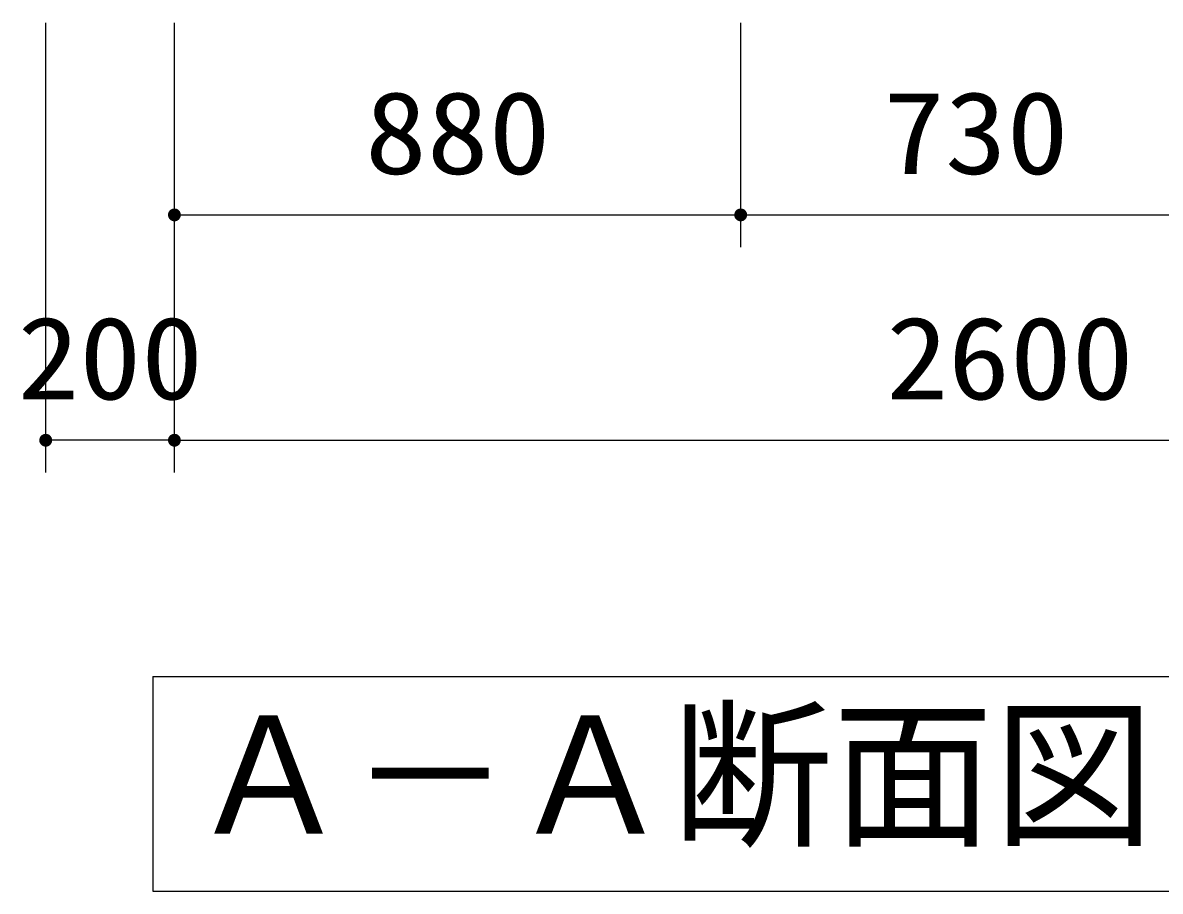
# Model space of a CAD drawing. Units: millimetres, scale not verified. Extents: x -14850 to 14850, y -10500 to 10500.
# Drawn here: x -10246 to -8478, y -7457 to -6108 of the extents above; entities that cross this region are included whole.
import ezdxf
from ezdxf.enums import TextEntityAlignment as Align

# ---------------------------------------------------------------- set-up
doc = ezdxf.new("R2010")
doc.units = ezdxf.units.MM
doc.header["$LTSCALE"] = 50
doc.layers.add('0-2_水管', color=3, linetype='Continuous', lineweight=25)
doc.layers.add('0-4_製作', color=5, linetype='Continuous', lineweight=25)
doc.styles.add('ＭＳ ゴシック', font='')
doc.styles.get('ＭＳ ゴシック').set_extended_font_data('MS Gothic')

msp = doc.modelspace()

# ---------------------------------------------------------------- linework, layer by layer
at = {"layer": '0-2_水管'}
msp.add_line((-10043.31, -7123.84), (-7376.64, -7123.84), dxfattribs=at)
msp.add_lwpolyline([(-10043.31, -7123.84), (-10043.31, -7457.17), (-7376.64, -7457.17)], dxfattribs=at)
at = {"layer": '0-4_製作', "color": 2}
for p, q in [((-10209.97, -6806.71), (-10209.97, -6108.29)), ((-10009.97, -6806.71), (-10009.97, -6108.29)), ((-9129.97, -6456.71), (-9129.97, -6108.29)), ((-10009.97, -6406.71), (-9129.97, -6406.71)), ((-9129.97, -6406.71), (-8399.97, -6406.71)), ((-10009.97, -6756.71), (-10209.97, -6756.71)), ((-10009.97, -6756.71), (-7409.97, -6756.71))]:
    msp.add_line(p, q, dxfattribs=at)
at = {"layer": '0-4_製作'}
for points in [[(-10015.85, -6398.62), (-10009.97, -6406.71), (-10016.82, -6399.42)], [(-10014.79, -6397.95), (-10009.97, -6406.71), (-10015.85, -6398.62)], [(-10014.79, -6397.95), (-10009.97, -6396.71), (-10009.97, -6406.71)], [(-10013.65, -6397.42), (-10009.97, -6396.71), (-10014.79, -6397.95)], [(-10012.46, -6397.03), (-10009.97, -6396.71), (-10013.65, -6397.42)], [(-10011.22, -6396.79), (-10009.97, -6396.71), (-10012.46, -6397.03)], [(-10009.97, -6396.71), (-9999.97, -6406.71), (-10009.97, -6406.71)], [(-10009.34, -6396.73), (-9999.97, -6406.71), (-10009.97, -6396.71)], [(-10008.1, -6396.89), (-9999.97, -6406.71), (-10009.34, -6396.73)], [(-10006.88, -6397.2), (-9999.97, -6406.71), (-10008.1, -6396.89)], [(-10005.71, -6397.67), (-9999.97, -6406.71), (-10006.88, -6397.2)], [(-10005.71, -6397.67), (-10000.05, -6405.46), (-9999.97, -6406.71)], [(-10004.61, -6398.27), (-10000.05, -6405.46), (-10005.71, -6397.67)], [(-10004.61, -6398.27), (-10000.29, -6404.23), (-10000.05, -6405.46)], [(-10003.6, -6399.01), (-10000.29, -6404.23), (-10004.61, -6398.27)], [(-9135.85, -6398.62), (-9129.97, -6406.71), (-9136.82, -6399.42)], [(-9134.79, -6397.95), (-9129.97, -6406.71), (-9135.85, -6398.62)], [(-9134.79, -6397.95), (-9129.97, -6396.71), (-9129.97, -6406.71)], [(-9133.65, -6397.42), (-9129.97, -6396.71), (-9134.79, -6397.95)], [(-9132.46, -6397.03), (-9129.97, -6396.71), (-9133.65, -6397.42)], [(-9131.22, -6396.79), (-9129.97, -6396.71), (-9132.46, -6397.03)], [(-9129.97, -6396.71), (-9119.97, -6406.71), (-9129.97, -6406.71)], [(-9129.34, -6396.73), (-9119.97, -6406.71), (-9129.97, -6396.71)], [(-9128.1, -6396.89), (-9119.97, -6406.71), (-9129.34, -6396.73)], [(-9126.88, -6397.2), (-9119.97, -6406.71), (-9128.1, -6396.89)], [(-9125.71, -6397.67), (-9119.97, -6406.71), (-9126.88, -6397.2)], [(-9125.71, -6397.67), (-9120.05, -6405.46), (-9119.97, -6406.71)], [(-9124.61, -6398.27), (-9120.05, -6405.46), (-9125.71, -6397.67)], [(-9124.61, -6398.27), (-9120.29, -6404.23), (-9120.05, -6405.46)], [(-9123.6, -6399.01), (-9120.29, -6404.23), (-9124.61, -6398.27)], [(-10019.95, -6406.09), (-10009.97, -6406.71), (-10019.97, -6406.71)], [(-10019.97, -6406.71), (-10014.23, -6415.76), (-10019.89, -6407.97)], [(-10019.97, -6406.71), (-10013.06, -6416.23), (-10014.23, -6415.76)], [(-10009.97, -6406.71), (-10013.06, -6416.23), (-10019.97, -6406.71)], [(-10019.79, -6404.84), (-10009.97, -6406.71), (-10019.95, -6406.09)], [(-10019.89, -6407.97), (-10015.33, -6415.16), (-10019.66, -6409.2)], [(-10019.89, -6407.97), (-10014.23, -6415.76), (-10015.33, -6415.16)], [(-10019.48, -6403.62), (-10009.97, -6406.71), (-10019.79, -6404.84)], [(-10019.66, -6409.2), (-10016.35, -6414.42), (-10019.27, -6410.4)], [(-10019.66, -6409.2), (-10015.33, -6415.16), (-10016.35, -6414.42)], [(-10019.02, -6402.46), (-10009.97, -6406.71), (-10019.48, -6403.62)], [(-10019.27, -6410.4), (-10017.26, -6413.56), (-10018.73, -6411.53)], [(-10019.27, -6410.4), (-10016.35, -6414.42), (-10017.26, -6413.56)], [(-10018.41, -6401.36), (-10009.97, -6406.71), (-10019.02, -6402.46)], [(-10018.73, -6411.53), (-10017.26, -6413.56), (-10018.06, -6412.59)], [(-10017.68, -6400.34), (-10009.97, -6406.71), (-10018.41, -6401.36)], [(-10016.82, -6399.42), (-10009.97, -6406.71), (-10017.68, -6400.34)], [(-10009.97, -6406.71), (-10011.84, -6416.54), (-10013.06, -6416.23)], [(-10009.97, -6406.71), (-10010.6, -6416.69), (-10011.84, -6416.54)], [(-10009.97, -6406.71), (-10009.97, -6416.71), (-10010.6, -6416.69)], [(-10009.97, -6406.71), (-10008.72, -6416.64), (-10009.97, -6416.71)], [(-10009.97, -6406.71), (-10007.48, -6416.4), (-10008.72, -6416.64)], [(-10009.97, -6406.71), (-10006.29, -6416.01), (-10007.48, -6416.4)], [(-10009.97, -6406.71), (-10005.15, -6415.48), (-10006.29, -6416.01)], [(-10009.97, -6406.71), (-10004.09, -6414.8), (-10005.15, -6415.48)], [(-9999.97, -6406.71), (-10004.09, -6414.8), (-10009.97, -6406.71)], [(-9999.97, -6406.71), (-10003.13, -6414), (-10004.09, -6414.8)], [(-10003.6, -6399.01), (-10000.67, -6403.03), (-10000.29, -6404.23)], [(-10002.68, -6399.87), (-10000.67, -6403.03), (-10003.6, -6399.01)], [(-9999.97, -6406.71), (-10002.27, -6413.09), (-10003.13, -6414)], [(-10002.68, -6399.87), (-10001.21, -6401.9), (-10000.67, -6403.03)], [(-10001.88, -6400.84), (-10001.21, -6401.9), (-10002.68, -6399.87)], [(-9999.97, -6406.71), (-10001.53, -6412.07), (-10002.27, -6413.09)], [(-9999.97, -6406.71), (-10000.92, -6410.97), (-10001.53, -6412.07)], [(-9999.97, -6406.71), (-10000.46, -6409.8), (-10000.92, -6410.97)], [(-9999.97, -6406.71), (-10000.15, -6408.59), (-10000.46, -6409.8)], [(-9999.97, -6406.71), (-9999.99, -6407.34), (-10000.15, -6408.59)], [(-9139.95, -6406.09), (-9129.97, -6406.71), (-9139.97, -6406.71)], [(-9139.97, -6406.71), (-9134.23, -6415.76), (-9139.89, -6407.97)], [(-9139.97, -6406.71), (-9133.06, -6416.23), (-9134.23, -6415.76)], [(-9129.97, -6406.71), (-9133.06, -6416.23), (-9139.97, -6406.71)], [(-9139.79, -6404.84), (-9129.97, -6406.71), (-9139.95, -6406.09)], [(-9139.89, -6407.97), (-9135.33, -6415.16), (-9139.66, -6409.2)], [(-9139.89, -6407.97), (-9134.23, -6415.76), (-9135.33, -6415.16)], [(-9139.48, -6403.62), (-9129.97, -6406.71), (-9139.79, -6404.84)], [(-9139.66, -6409.2), (-9136.35, -6414.42), (-9139.27, -6410.4)], [(-9139.66, -6409.2), (-9135.33, -6415.16), (-9136.35, -6414.42)], [(-9139.02, -6402.46), (-9129.97, -6406.71), (-9139.48, -6403.62)], [(-9139.27, -6410.4), (-9137.26, -6413.56), (-9138.73, -6411.53)], [(-9139.27, -6410.4), (-9136.35, -6414.42), (-9137.26, -6413.56)], [(-9138.41, -6401.36), (-9129.97, -6406.71), (-9139.02, -6402.46)], [(-9138.73, -6411.53), (-9137.26, -6413.56), (-9138.06, -6412.59)], [(-9137.68, -6400.34), (-9129.97, -6406.71), (-9138.41, -6401.36)], [(-9136.82, -6399.42), (-9129.97, -6406.71), (-9137.68, -6400.34)], [(-9129.97, -6406.71), (-9131.85, -6416.54), (-9133.06, -6416.23)], [(-9129.97, -6406.71), (-9130.6, -6416.69), (-9131.85, -6416.54)], [(-9129.97, -6406.71), (-9129.97, -6416.71), (-9130.6, -6416.69)], [(-9129.97, -6406.71), (-9128.72, -6416.64), (-9129.97, -6416.71)], [(-9129.97, -6406.71), (-9127.48, -6416.4), (-9128.72, -6416.64)], [(-9129.97, -6406.71), (-9126.29, -6416.01), (-9127.48, -6416.4)], [(-9129.97, -6406.71), (-9125.15, -6415.48), (-9126.29, -6416.01)], [(-9129.97, -6406.71), (-9124.09, -6414.8), (-9125.15, -6415.48)], [(-9119.97, -6406.71), (-9124.09, -6414.8), (-9129.97, -6406.71)], [(-9119.97, -6406.71), (-9123.13, -6414), (-9124.09, -6414.8)], [(-9123.6, -6399.01), (-9120.67, -6403.03), (-9120.29, -6404.23)], [(-9122.68, -6399.87), (-9120.67, -6403.03), (-9123.6, -6399.01)], [(-9119.97, -6406.71), (-9122.27, -6413.09), (-9123.13, -6414)], [(-9122.68, -6399.87), (-9121.21, -6401.9), (-9120.67, -6403.03)], [(-9121.88, -6400.84), (-9121.21, -6401.9), (-9122.68, -6399.87)], [(-9119.97, -6406.71), (-9121.53, -6412.07), (-9122.27, -6413.09)], [(-9119.97, -6406.71), (-9120.92, -6410.97), (-9121.53, -6412.07)], [(-9119.97, -6406.71), (-9120.46, -6409.8), (-9120.92, -6410.97)], [(-9119.97, -6406.71), (-9120.15, -6408.59), (-9120.46, -6409.8)], [(-9119.97, -6406.71), (-9119.99, -6407.34), (-9120.15, -6408.59)], [(-10219.02, -6752.46), (-10209.97, -6756.71), (-10219.48, -6753.62)], [(-10218.41, -6751.36), (-10209.97, -6756.71), (-10219.02, -6752.46)], [(-10217.68, -6750.34), (-10209.97, -6756.71), (-10218.41, -6751.36)], [(-10216.82, -6749.42), (-10209.97, -6756.71), (-10217.68, -6750.34)], [(-10215.85, -6748.62), (-10209.97, -6756.71), (-10216.82, -6749.42)], [(-10214.79, -6747.95), (-10209.97, -6756.71), (-10215.85, -6748.62)], [(-10214.79, -6747.95), (-10209.97, -6746.71), (-10209.97, -6756.71)], [(-10213.65, -6747.42), (-10209.97, -6746.71), (-10214.79, -6747.95)], [(-10212.46, -6747.03), (-10209.97, -6746.71), (-10213.65, -6747.42)], [(-10211.22, -6746.79), (-10209.97, -6746.71), (-10212.46, -6747.03)], [(-10209.97, -6746.71), (-10199.97, -6756.71), (-10209.97, -6756.71)], [(-10209.34, -6746.73), (-10199.97, -6756.71), (-10209.97, -6746.71)], [(-10208.1, -6746.89), (-10199.97, -6756.71), (-10209.34, -6746.73)], [(-10206.88, -6747.2), (-10199.97, -6756.71), (-10208.1, -6746.89)], [(-10205.71, -6747.67), (-10199.97, -6756.71), (-10206.88, -6747.2)], [(-10205.71, -6747.67), (-10200.05, -6755.46), (-10199.97, -6756.71)], [(-10204.61, -6748.27), (-10200.05, -6755.46), (-10205.71, -6747.67)], [(-10204.61, -6748.27), (-10200.29, -6754.23), (-10200.05, -6755.46)], [(-10203.6, -6749.01), (-10200.29, -6754.23), (-10204.61, -6748.27)], [(-10203.6, -6749.01), (-10200.67, -6753.03), (-10200.29, -6754.23)], [(-10202.68, -6749.87), (-10200.67, -6753.03), (-10203.6, -6749.01)], [(-10202.68, -6749.87), (-10201.21, -6751.9), (-10200.67, -6753.03)], [(-10201.88, -6750.84), (-10201.21, -6751.9), (-10202.68, -6749.87)], [(-10019.02, -6752.46), (-10009.97, -6756.71), (-10019.48, -6753.62)], [(-10018.41, -6751.36), (-10009.97, -6756.71), (-10019.02, -6752.46)], [(-10017.68, -6750.34), (-10009.97, -6756.71), (-10018.41, -6751.36)], [(-10016.82, -6749.42), (-10009.97, -6756.71), (-10017.68, -6750.34)], [(-10015.85, -6748.62), (-10009.97, -6756.71), (-10016.82, -6749.42)], [(-10014.79, -6747.95), (-10009.97, -6756.71), (-10015.85, -6748.62)], [(-10014.79, -6747.95), (-10009.97, -6746.71), (-10009.97, -6756.71)], [(-10013.65, -6747.42), (-10009.97, -6746.71), (-10014.79, -6747.95)], [(-10012.46, -6747.03), (-10009.97, -6746.71), (-10013.65, -6747.42)], [(-10011.22, -6746.79), (-10009.97, -6746.71), (-10012.46, -6747.03)], [(-10009.97, -6746.71), (-9999.97, -6756.71), (-10009.97, -6756.71)], [(-10009.34, -6746.73), (-9999.97, -6756.71), (-10009.97, -6746.71)], [(-10008.1, -6746.89), (-9999.97, -6756.71), (-10009.34, -6746.73)], [(-10006.88, -6747.2), (-9999.97, -6756.71), (-10008.1, -6746.89)], [(-10005.71, -6747.67), (-9999.97, -6756.71), (-10006.88, -6747.2)], [(-10005.71, -6747.67), (-10000.05, -6755.46), (-9999.97, -6756.71)], [(-10004.61, -6748.27), (-10000.05, -6755.46), (-10005.71, -6747.67)], [(-10004.61, -6748.27), (-10000.29, -6754.23), (-10000.05, -6755.46)], [(-10003.6, -6749.01), (-10000.29, -6754.23), (-10004.61, -6748.27)], [(-10003.6, -6749.01), (-10000.67, -6753.03), (-10000.29, -6754.23)], [(-10002.68, -6749.87), (-10000.67, -6753.03), (-10003.6, -6749.01)], [(-10002.68, -6749.87), (-10001.21, -6751.9), (-10000.67, -6753.03)], [(-10001.88, -6750.84), (-10001.21, -6751.9), (-10002.68, -6749.87)], [(-10219.95, -6756.09), (-10209.97, -6756.71), (-10219.97, -6756.71)], [(-10219.97, -6756.71), (-10214.23, -6765.76), (-10219.89, -6757.97)], [(-10219.97, -6756.71), (-10213.06, -6766.23), (-10214.23, -6765.76)], [(-10209.97, -6756.71), (-10213.06, -6766.23), (-10219.97, -6756.71)], [(-10219.79, -6754.84), (-10209.97, -6756.71), (-10219.95, -6756.09)], [(-10219.89, -6757.97), (-10215.33, -6765.16), (-10219.66, -6759.2)], [(-10219.89, -6757.97), (-10214.23, -6765.76), (-10215.33, -6765.16)], [(-10219.48, -6753.62), (-10209.97, -6756.71), (-10219.79, -6754.84)], [(-10219.66, -6759.2), (-10216.35, -6764.42), (-10219.27, -6760.4)], [(-10219.66, -6759.2), (-10215.33, -6765.16), (-10216.35, -6764.42)], [(-10219.27, -6760.4), (-10217.26, -6763.56), (-10218.73, -6761.53)], [(-10219.27, -6760.4), (-10216.35, -6764.42), (-10217.26, -6763.56)], [(-10218.73, -6761.53), (-10217.26, -6763.56), (-10218.06, -6762.59)], [(-10209.97, -6756.71), (-10211.85, -6766.54), (-10213.06, -6766.23)], [(-10209.97, -6756.71), (-10210.6, -6766.69), (-10211.85, -6766.54)], [(-10209.97, -6756.71), (-10209.97, -6766.71), (-10210.6, -6766.69)], [(-10209.97, -6756.71), (-10208.72, -6766.64), (-10209.97, -6766.71)], [(-10209.97, -6756.71), (-10207.48, -6766.4), (-10208.72, -6766.64)], [(-10209.97, -6756.71), (-10206.29, -6766.01), (-10207.48, -6766.4)], [(-10209.97, -6756.71), (-10205.15, -6765.48), (-10206.29, -6766.01)], [(-10209.97, -6756.71), (-10204.09, -6764.8), (-10205.15, -6765.48)], [(-10199.97, -6756.71), (-10204.09, -6764.8), (-10209.97, -6756.71)], [(-10199.97, -6756.71), (-10203.13, -6764), (-10204.09, -6764.8)], [(-10199.97, -6756.71), (-10202.27, -6763.09), (-10203.13, -6764)], [(-10199.97, -6756.71), (-10201.53, -6762.07), (-10202.27, -6763.09)], [(-10199.97, -6756.71), (-10200.92, -6760.97), (-10201.53, -6762.07)], [(-10199.97, -6756.71), (-10200.46, -6759.8), (-10200.92, -6760.97)], [(-10199.97, -6756.71), (-10200.15, -6758.59), (-10200.46, -6759.8)], [(-10199.97, -6756.71), (-10199.99, -6757.34), (-10200.15, -6758.59)], [(-10019.95, -6756.09), (-10009.97, -6756.71), (-10019.97, -6756.71)], [(-10019.97, -6756.71), (-10014.23, -6765.76), (-10019.89, -6757.97)], [(-10019.97, -6756.71), (-10013.06, -6766.23), (-10014.23, -6765.76)], [(-10009.97, -6756.71), (-10013.06, -6766.23), (-10019.97, -6756.71)], [(-10019.79, -6754.84), (-10009.97, -6756.71), (-10019.95, -6756.09)], [(-10019.89, -6757.97), (-10015.33, -6765.16), (-10019.66, -6759.2)], [(-10019.89, -6757.97), (-10014.23, -6765.76), (-10015.33, -6765.16)], [(-10019.48, -6753.62), (-10009.97, -6756.71), (-10019.79, -6754.84)], [(-10019.66, -6759.2), (-10016.35, -6764.42), (-10019.27, -6760.4)], [(-10019.66, -6759.2), (-10015.33, -6765.16), (-10016.35, -6764.42)], [(-10019.27, -6760.4), (-10017.26, -6763.56), (-10018.73, -6761.53)], [(-10019.27, -6760.4), (-10016.35, -6764.42), (-10017.26, -6763.56)], [(-10018.73, -6761.53), (-10017.26, -6763.56), (-10018.06, -6762.59)], [(-10009.97, -6756.71), (-10011.84, -6766.54), (-10013.06, -6766.23)], [(-10009.97, -6756.71), (-10010.6, -6766.69), (-10011.84, -6766.54)], [(-10009.97, -6756.71), (-10009.97, -6766.71), (-10010.6, -6766.69)], [(-10009.97, -6756.71), (-10008.72, -6766.64), (-10009.97, -6766.71)], [(-10009.97, -6756.71), (-10007.48, -6766.4), (-10008.72, -6766.64)], [(-10009.97, -6756.71), (-10006.29, -6766.01), (-10007.48, -6766.4)], [(-10009.97, -6756.71), (-10005.15, -6765.48), (-10006.29, -6766.01)], [(-10009.97, -6756.71), (-10004.09, -6764.8), (-10005.15, -6765.48)], [(-9999.97, -6756.71), (-10004.09, -6764.8), (-10009.97, -6756.71)], [(-9999.97, -6756.71), (-10003.13, -6764), (-10004.09, -6764.8)], [(-9999.97, -6756.71), (-10002.27, -6763.09), (-10003.13, -6764)], [(-9999.97, -6756.71), (-10001.53, -6762.07), (-10002.27, -6763.09)], [(-9999.97, -6756.71), (-10000.92, -6760.97), (-10001.53, -6762.07)], [(-9999.97, -6756.71), (-10000.46, -6759.8), (-10000.92, -6760.97)], [(-9999.97, -6756.71), (-10000.15, -6758.59), (-10000.46, -6759.8)], [(-9999.97, -6756.71), (-9999.99, -6757.34), (-10000.15, -6758.59)]]:
    msp.add_solid(points, dxfattribs=at)

# ---------------------------------------------------------------- texts
at = {"layer": '0-2_水管', "color": 4, "style": 'ＭＳ ゴシック'}
msp.add_text('Ａ－Ａ断面図', height=183.3, dxfattribs=at).set_placement((-9987.42, -7422.77), align=Align.BOTTOM_LEFT)
at = {"layer": '0-4_製作', "color": 4, "style": 'ＭＳ ゴシック', "width": 1.1}
for s, p in [('880', (-9713.72, -6381.71)), ('730', (-8908.72, -6381.71)), ('200', (-10253.72, -6731.71)), ('2600', (-8903.72, -6731.71))]:
    msp.add_text(s, height=128.4, dxfattribs=at).set_placement(p, align=Align.BOTTOM_LEFT)

doc.saveas('drawing.dxf')
